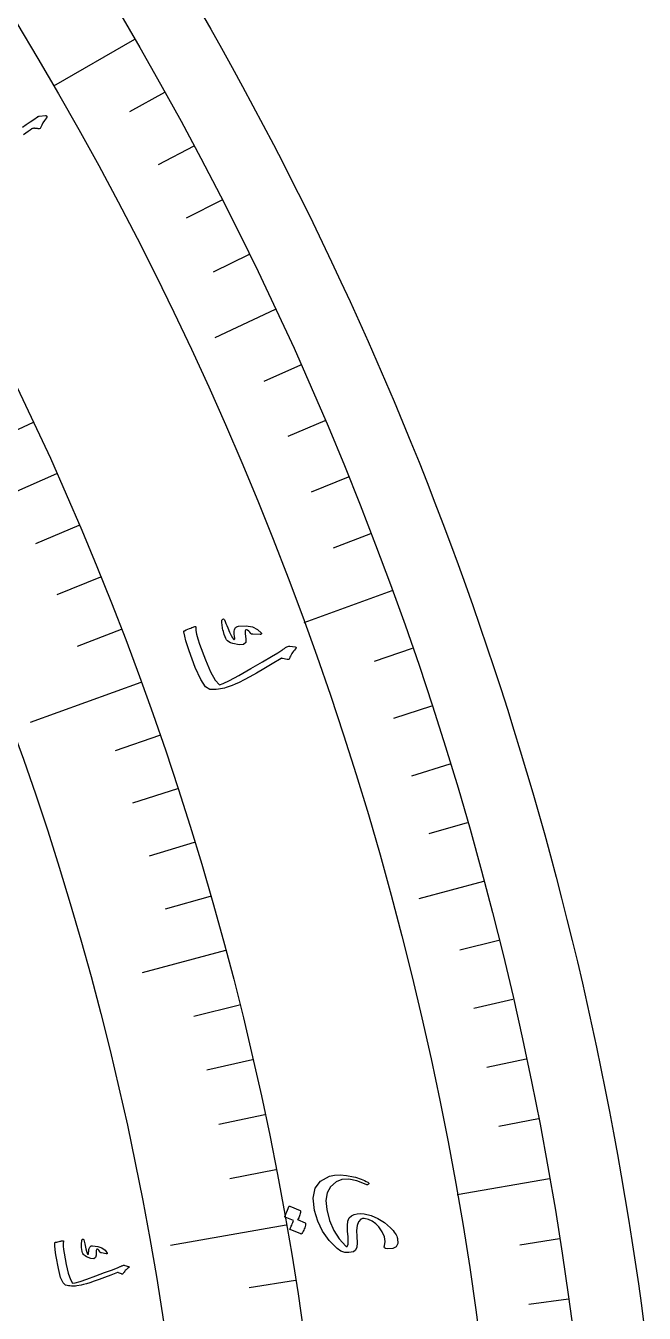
# Model space of a CAD drawing. Header units: millimetres. Extents: x -82 to 82, y -82 to 107.
# Drawn here: x 67.5 to 81.82, y 10.92 to 40.74 of the extents above; entities that cross this region are included whole.
import ezdxf

# ---------------------------------------------------------------- set-up
doc = ezdxf.new("R2010")
doc.units = ezdxf.units.MM
for name, color, linetype in [('CUT_OUTER', 1, 'Continuous'), ('ENGRAVE', 7, 'Continuous'), ('ENGRAVE_FINE', 8, 'Continuous'), ('TEXT', 5, 'Continuous')]:
    doc.layers.add(name, color=color, linetype=linetype)

msp = doc.modelspace()

# ---------------------------------------------------------------- linework, layer by layer
at = {"layer": 'CUT_OUTER'}
msp.add_lwpolyline([(71.5313, 41.1038), (71.7822, 40.6641), (72.0303, 40.2229), (72.2758, 39.7802), (72.5185, 39.3359), (72.7585, 38.8902), (72.9958, 38.4431), (73.2303, 37.9944), (73.462, 37.5444), (73.691, 37.0929), (73.9172, 36.6401), (74.1406, 36.1858), (74.3613, 35.7302), (74.5791, 35.2733), (74.7941, 34.815), (75.0064, 34.3554), (75.2157, 33.8946), (75.4223, 33.4324), (75.626, 32.969), (75.8269, 32.5043), (76.0249, 32.0385), (76.2201, 31.5714), (76.4123, 31.1031), (76.6018, 30.6337), (76.7883, 30.1631), (76.9719, 29.6913), (77.1526, 29.2185), (77.3305, 28.7445), (77.5054, 28.2695), (77.6774, 27.7934), (77.8465, 27.3163), (78.0126, 26.8381), (78.1758, 26.3589), (78.3361, 25.8787), (78.4934, 25.3976), (78.6477, 24.9155), (78.7991, 24.4324), (78.9476, 23.9485), (79.093, 23.4636), (79.2355, 22.9779), (79.375, 22.4913), (79.5115, 22.0038), (79.645, 21.5155), (79.7756, 21.0264), (79.9031, 20.5365), (80.0276, 20.0459), (80.1491, 19.5544), (80.2675, 19.0623), (80.383, 18.5694), (80.4954, 18.0759), (80.6048, 17.5816), (80.7112, 17.0867), (80.8145, 16.5911), (80.9148, 16.095), (81.012, 15.5982), (81.1062, 15.1008), (81.1973, 14.6028), (81.2854, 14.1044), (81.3704, 13.6053), (81.4524, 13.1058), (81.5312, 12.6058), (81.6071, 12.1053), (81.6798, 11.6043), (81.7495, 11.1029), (81.8161, 10.6011)], dxfattribs=at)
at = {"layer": 'ENGRAVE'}
for points in [[(70.0182, 40.425), (68.1427, 39.3422)], [(73.275, 34.1687), (71.873, 33.5149)], [(67.6672, 31.5537), (65.8578, 30.71)], [(75.9741, 27.6523), (73.9391, 26.9116)], [(70.1598, 25.5361), (67.6015, 24.6049)], [(78.0951, 20.9255), (76.6009, 20.5252)], [(72.1184, 19.3241), (70.19, 18.8073)], [(79.6217, 14.0395), (77.489, 13.6634)], [(73.5282, 12.965), (70.8471, 12.4922)]]:
    msp.add_lwpolyline(points, dxfattribs=at)
for radius in [80.85, 80.85, 78.6844, 74.6625, 74.6625, 71.4862]:
    msp.add_circle((0, 0), radius, dxfattribs=at)
at = {"layer": 'ENGRAVE_FINE'}
for points in [[(70.713, 39.1969), (69.9012, 38.7469)], [(71.3863, 37.9568), (70.5668, 37.521)], [(72.0379, 36.7051), (71.2109, 36.2838)], [(72.6675, 35.4423), (71.8333, 35.0354)], [(73.8602, 32.8847), (73.0123, 32.5072)], [(74.4228, 31.5906), (73.5685, 31.228)], [(68.2076, 30.368), (67.2127, 29.925)], [(74.9628, 30.2869), (74.1023, 29.9393)], [(68.7272, 29.173), (67.7248, 28.7475)], [(75.48, 28.974), (74.6135, 28.6414)], [(69.2259, 27.9691), (68.2162, 27.5611)], [(69.7034, 26.7566), (68.6868, 26.3664)], [(76.4452, 26.3222), (75.5676, 26.02)], [(76.8929, 24.984), (76.0102, 24.6972)], [(70.5948, 24.3077), (69.5651, 23.9532)], [(77.3172, 23.6383), (76.4297, 23.3669)], [(71.0083, 23.072), (69.9726, 22.7355)], [(77.718, 22.2853), (76.8258, 22.0295)], [(71.4001, 21.8292), (70.3587, 21.5108)], [(71.7702, 20.5798), (70.7234, 20.2796)], [(78.4484, 19.5594), (77.5479, 19.3349)], [(72.4447, 18.0625), (71.3881, 17.799)], [(78.7778, 18.1873), (77.8735, 17.9785)], [(72.7489, 16.7954), (71.6878, 16.5504)], [(79.0832, 16.8097), (78.1754, 16.6167)], [(73.0309, 15.5232), (71.9657, 15.2968)], [(79.3646, 15.4269), (78.4535, 15.2498)], [(73.2907, 14.2463), (72.2217, 14.0385)], [(79.8546, 12.6477), (78.9379, 12.5025)], [(73.7433, 11.6798), (72.6677, 11.5094)], [(80.0632, 11.2521), (79.1441, 11.123)]]:
    msp.add_lwpolyline(points, dxfattribs=at)
at = {"layer": 'TEXT'}
msp.add_lwpolyline([(67.4213, 38.3929), (67.5109, 38.4558), (67.5993, 38.5169), (67.6868, 38.5761), (67.7688, 38.6369), (67.7791, 38.6421), (67.7893, 38.6459), (67.7995, 38.6485), (67.8096, 38.6496), (67.9521, 38.6643), (67.9627, 38.6641), (67.9718, 38.6614), (67.9793, 38.6561), (67.9853, 38.6481), (67.9888, 38.6387), (67.9885, 38.6289), (67.9846, 38.6188), (67.977, 38.6084), (67.9316, 38.55), (67.8951, 38.4945), (67.8677, 38.4421), (67.8493, 38.3926), (67.8416, 38.3767), (67.8284, 38.366), (67.8097, 38.3604), (67.7855, 38.36), (67.7729, 38.3614), (67.7609, 38.3626), (67.7494, 38.3637), (67.7383, 38.3647), (67.728, 38.3656), (67.7185, 38.3665), (67.7098, 38.3674), (67.7019, 38.3684), (67.688, 38.3697), (67.6732, 38.3678), (67.6576, 38.3629), (67.6411, 38.3549), (67.5981, 38.3263), (67.5515, 38.2945), (67.5015, 38.2594), (67.448, 38.2211)], dxfattribs=at)
for points in [[(72.952, 26.6731), (72.9532, 26.6675), (72.9528, 26.6621), (72.9507, 26.6569), (72.947, 26.6519), (72.943, 26.6493), (72.9384, 26.6472), (72.9332, 26.6457), (72.9274, 26.6448), (72.7572, 26.6501), (72.7395, 26.6519), (72.7252, 26.6552), (72.7142, 26.6603), (72.7066, 26.6669), (72.6836, 26.6988), (72.6594, 26.7243), (72.6339, 26.7432), (72.6073, 26.7557), (72.5957, 26.7558), (72.5869, 26.7465), (72.5807, 26.7278), (72.5771, 26.6996), (72.5775, 26.6818), (72.5785, 26.6636), (72.5799, 26.645), (72.582, 26.626), (72.5846, 26.6064), (72.5879, 26.5861), (72.5918, 26.565), (72.5964, 26.5431), (72.5931, 26.4605), (72.5407, 26.4155), (72.4394, 26.4077), (72.2892, 26.4372), (72.2415, 26.4544), (72.202, 26.4738), (72.1709, 26.4955), (72.148, 26.5194), (72.13, 26.5483), (72.1115, 26.5905), (72.0924, 26.6461), (72.0726, 26.715), (72.0632, 26.7504), (72.0555, 26.7845), (72.0495, 26.8172), (72.0452, 26.8486), (72.0421, 26.8784), (72.0396, 26.9064), (72.0377, 26.9327), (72.0365, 26.9572), (72.0389, 26.9735), (72.0438, 26.9864), (72.0513, 26.9958), (72.0612, 27.0017), (72.0728, 27.004), (72.0827, 27.0017), (72.0907, 26.9947), (72.0968, 26.983), (72.1141, 26.9448), (72.1329, 26.9013), (72.1534, 26.8523), (72.1754, 26.7979), (72.2164, 26.6963), (72.2521, 26.6184), (72.2826, 26.5641), (72.3079, 26.5335), (72.3129, 26.5301), (72.3182, 26.5292), (72.3238, 26.5309), (72.3296, 26.535), (72.3327, 26.5389), (72.3347, 26.5449), (72.3356, 26.5528), (72.3353, 26.5627), (72.3248, 26.6516), (72.322, 26.6894), (72.3238, 26.7232), (72.3302, 26.7532), (72.3412, 26.7793), (72.3565, 26.8036), (72.3749, 26.8214), (72.3965, 26.8328), (72.4213, 26.8378), (72.5983, 26.8447), (72.7458, 26.8196), (72.8637, 26.7624), (72.952, 26.6731)], [(73.7425, 26.3094), (73.7182, 26.2825), (73.6957, 26.2555), (73.675, 26.2283), (73.6561, 26.201), (73.6392, 26.1734), (73.6242, 26.1452), (73.6111, 26.1166), (73.6, 26.0874), (73.5923, 26.075), (73.5809, 26.0677), (73.5656, 26.0656), (73.5466, 26.0685), (73.4441, 26.0901), (73.4332, 26.0919), (73.4242, 26.0927), (73.4171, 26.0926), (73.4119, 26.0916), (73.2008, 25.9638), (73.0094, 25.8501), (72.8376, 25.7504), (72.6857, 25.6646), (72.5536, 25.5929), (72.4416, 25.5356), (72.3496, 25.4925), (72.2777, 25.4636), (72.14, 25.415), (72.0955, 25.4021), (72.05, 25.3912), (72.0037, 25.3824), (71.9564, 25.3756), (71.9081, 25.3709), (71.8588, 25.3687), (71.8085, 25.3688), (71.7572, 25.3713), (71.6608, 25.4319), (71.5497, 25.601), (71.4232, 25.8782), (71.2799, 26.2634), (71.2396, 26.3853), (71.2052, 26.4992), (71.1769, 26.6051), (71.1545, 26.703), (71.155, 26.7129), (71.1581, 26.721), (71.1639, 26.7273), (71.1723, 26.7319), (71.2141, 26.7504), (71.2523, 26.767), (71.2868, 26.7817), (71.3176, 26.7944), (71.3452, 26.8052), (71.3698, 26.8144), (71.3915, 26.8218), (71.4102, 26.8276), (71.421, 26.8302), (71.4281, 26.8287), (71.4316, 26.8231), (71.4315, 26.8133), (71.4362, 26.7409), (71.453, 26.6517), (71.482, 26.5456), (71.5229, 26.4226), (71.6563, 26.0592), (71.7766, 25.7807), (71.8847, 25.5873), (71.9815, 25.479), (72.0669, 25.5095), (72.2162, 25.5819), (72.4292, 25.6964), (72.7057, 25.8534), (72.9816, 26.0133), (73.1898, 26.1355), (73.3304, 26.2198), (73.4035, 26.2659), (73.4233, 26.2792), (73.4418, 26.2917), (73.459, 26.3033), (73.475, 26.314), (73.4894, 26.3239), (73.5023, 26.3327), (73.5135, 26.3406), (73.5231, 26.3474), (73.5447, 26.3608), (73.5667, 26.3695), (73.5892, 26.3735), (73.6122, 26.3729), (73.7383, 26.3565), (73.7471, 26.3546), (73.7536, 26.3514), (73.7577, 26.3471), (73.7596, 26.3414), (73.7583, 26.3333), (73.755, 26.3252), (73.7498, 26.3173), (73.7425, 26.3094)], [(75.801, 12.4876), (75.817, 12.5885), (75.8005, 12.6954), (75.7515, 12.8082), (75.67, 12.9267), (75.5991, 12.9985), (75.5194, 13.0547), (75.4311, 13.0952), (75.3341, 13.1201), (75.3154, 13.121), (75.2966, 13.1181), (75.2778, 13.1114), (75.2588, 13.1009), (75.2041, 13.0435), (75.1702, 12.9574), (75.1571, 12.8424), (75.1645, 12.6987), (75.173, 12.5572), (75.1627, 12.4516), (75.134, 12.3822), (75.0868, 12.3489), (74.9799, 12.3285), (74.8809, 12.3338), (74.7897, 12.3646), (74.7063, 12.4209), (74.5207, 12.6122), (74.3714, 12.8234), (74.2583, 13.0548), (74.1812, 13.3067), (74.1501, 13.5912), (74.197, 13.8173), (74.3224, 13.9852), (74.5269, 14.0951), (74.6455, 14.1217), (74.7783, 14.1291), (74.9254, 14.1172), (75.0867, 14.0859), (75.1324, 14.073), (75.1767, 14.0592), (75.2196, 14.0446), (75.2611, 14.0291), (75.3015, 14.0126), (75.341, 13.995), (75.3795, 13.9763), (75.4171, 13.9564), (75.4332, 13.9449), (75.441, 13.9335), (75.4405, 13.922), (75.4317, 13.9105), (75.4194, 13.9027), (75.4065, 13.899), (75.3928, 13.8993), (75.3783, 13.9037), (75.1618, 13.9883), (74.9735, 14.0269), (74.8133, 14.0199), (74.6813, 13.9677), (74.5529, 13.8554), (74.4742, 13.7114), (74.445, 13.5356), (74.4651, 13.3277), (74.5327, 13.0688), (74.6284, 12.8415), (74.7523, 12.6456), (74.9048, 12.4809), (74.917, 12.4715), (74.928, 12.469), (74.9378, 12.4734), (74.9465, 12.4848), (74.9591, 12.5272), (74.9638, 12.598), (74.9607, 12.6972), (74.9496, 12.8246), (74.9434, 12.9553), (74.9562, 13.058), (74.9881, 13.133), (75.0392, 13.1802), (75.1039, 13.2093), (75.174, 13.2265), (75.2497, 13.2319), (75.3308, 13.2254), (75.4948, 13.1865), (75.6511, 13.1199), (75.7995, 13.0254), (75.9401, 12.9028), (75.9741, 12.8696), (76.0042, 12.8368), (76.0304, 12.8045), (76.0528, 12.7726), (76.0714, 12.7415), (76.0865, 12.7113), (76.098, 12.682), (76.1059, 12.6536), (76.1141, 12.5388), (76.0764, 12.4615), (75.9929, 12.4216), (75.8637, 12.419), (75.8274, 12.4271), (75.8049, 12.4412), (75.7961, 12.4614), (75.801, 12.4876)], [(73.9665, 13.0156), (73.9708, 13.0126), (73.9739, 13.0079), (73.9758, 13.0016), (73.9765, 12.9935), (73.9706, 12.9633), (73.9635, 12.9337), (73.9551, 12.9049), (73.9454, 12.8768), (73.9344, 12.8492), (73.9217, 12.8218), (73.9075, 12.7948), (73.8917, 12.7681), (73.8864, 12.7625), (73.8803, 12.7595), (73.8734, 12.7588), (73.8657, 12.7606), (73.6186, 12.8598), (73.615, 12.863), (73.614, 12.8686), (73.6157, 12.8764), (73.62, 12.8866), (73.6243, 12.8938), (73.6299, 12.9053), (73.6369, 12.9211), (73.6452, 12.9413), (73.6549, 12.9659), (73.6663, 12.9953), (73.6793, 13.0294), (73.6939, 13.0682), (73.5014, 13.1463), (73.4951, 13.1504), (73.4927, 13.1566), (73.494, 13.165), (73.4992, 13.1755), (73.5036, 13.1846), (73.5101, 13.1989), (73.5187, 13.2184), (73.5294, 13.243), (73.5422, 13.2732), (73.5568, 13.3093), (73.5734, 13.3514), (73.592, 13.3993), (73.5956, 13.4046), (73.5996, 13.4074), (73.6041, 13.4077), (73.6091, 13.4054), (73.8487, 13.3035), (73.853, 13.3005), (73.8561, 13.2959), (73.858, 13.2896), (73.8587, 13.2815), (73.855, 13.256), (73.85, 13.231), (73.8435, 13.2064), (73.8356, 13.1824), (73.8264, 13.1589), (73.8162, 13.1359), (73.805, 13.1135), (73.7927, 13.0917)], [(69.8739, 11.9745), (69.8543, 11.9592), (69.8358, 11.9436), (69.8186, 11.9277), (69.8026, 11.9115), (69.7878, 11.8949), (69.7743, 11.8777), (69.7621, 11.8599), (69.7511, 11.8415), (69.7444, 11.8341), (69.7358, 11.8305), (69.7253, 11.8308), (69.7127, 11.835), (69.6458, 11.8616), (69.6387, 11.8641), (69.6327, 11.8657), (69.6279, 11.8664), (69.6242, 11.8664), (69.4661, 11.8049), (69.3231, 11.7505), (69.195, 11.7033), (69.0819, 11.6631), (68.984, 11.6302), (68.9014, 11.6045), (68.8341, 11.5862), (68.782, 11.575), (68.6829, 11.5584), (68.6513, 11.5549), (68.6192, 11.5528), (68.5868, 11.5523), (68.5539, 11.5533), (68.5207, 11.5558), (68.487, 11.5601), (68.453, 11.5661), (68.4185, 11.5739), (68.3603, 11.6264), (68.3051, 11.7542), (68.2523, 11.9574), (68.2012, 12.2358), (68.1886, 12.3233), (68.179, 12.4047), (68.1726, 12.4799), (68.1693, 12.549), (68.1708, 12.5556), (68.1739, 12.5607), (68.1786, 12.5643), (68.1848, 12.5664), (68.2153, 12.5739), (68.2432, 12.5805), (68.2683, 12.5862), (68.2907, 12.5911), (68.3107, 12.5951), (68.3284, 12.5983), (68.344, 12.6007), (68.3574, 12.6023), (68.365, 12.6028), (68.3696, 12.601), (68.3713, 12.5967), (68.3701, 12.5901), (68.3645, 12.5405), (68.3651, 12.478), (68.3719, 12.4026), (68.3849, 12.3144), (68.4317, 12.0522), (68.48, 11.8491), (68.5304, 11.7052), (68.5831, 11.6204), (68.6446, 11.631), (68.7542, 11.6624), (68.912, 11.7149), (69.1178, 11.7884), (69.3236, 11.864), (69.4791, 11.9221), (69.5843, 11.9624), (69.6393, 11.9849), (69.6543, 11.9915), (69.6683, 11.9978), (69.6813, 12.0036), (69.6934, 12.009), (69.7043, 12.0139), (69.7141, 12.0183), (69.7226, 12.0223), (69.73, 12.0258), (69.7461, 12.0323), (69.7621, 12.0356), (69.7778, 12.0357), (69.7933, 12.0325), (69.8767, 12.0067), (69.8825, 12.0044), (69.8865, 12.0015), (69.8887, 11.9981), (69.8893, 11.994), (69.8875, 11.9887), (69.8843, 11.9837), (69.8798, 11.9789), (69.8739, 11.9745)], [(69.3823, 12.3129), (69.3824, 12.309), (69.3815, 12.3054), (69.3795, 12.3021), (69.3764, 12.2992), (69.3733, 12.2979), (69.37, 12.297), (69.3663, 12.2966), (69.3622, 12.2967), (69.2477, 12.3205), (69.2359, 12.3238), (69.2266, 12.3278), (69.2198, 12.3325), (69.2155, 12.3379), (69.2037, 12.3622), (69.1904, 12.3822), (69.1754, 12.3981), (69.1589, 12.4097), (69.1511, 12.4112), (69.144, 12.4059), (69.1375, 12.394), (69.1317, 12.3754), (69.1299, 12.3633), (69.1283, 12.3509), (69.1271, 12.3382), (69.1262, 12.3251), (69.1256, 12.3116), (69.1254, 12.2974), (69.1255, 12.2827), (69.126, 12.2674), (69.1138, 12.212), (69.073, 12.1878), (69.0035, 12.1946), (68.9054, 12.2324), (68.8751, 12.2498), (68.8507, 12.2676), (68.8322, 12.286), (68.8196, 12.3049), (68.8109, 12.3266), (68.8034, 12.3574), (68.7972, 12.3973), (68.7921, 12.4462), (68.79, 12.4713), (68.7889, 12.4953), (68.7888, 12.5181), (68.7897, 12.5398), (68.7911, 12.5604), (68.7928, 12.5796), (68.7948, 12.5976), (68.7969, 12.6143), (68.8005, 12.6251), (68.8054, 12.6332), (68.8116, 12.6386), (68.819, 12.6414), (68.8272, 12.6416), (68.8335, 12.6388), (68.8381, 12.6331), (68.8409, 12.6245), (68.8479, 12.5966), (68.8554, 12.5649), (68.8633, 12.5293), (68.8717, 12.4899), (68.8872, 12.4163), (68.902, 12.3594), (68.9161, 12.319), (68.9296, 12.2953), (68.9325, 12.2924), (68.936, 12.2912), (68.94, 12.2917), (68.9444, 12.2938), (68.947, 12.296), (68.9491, 12.2998), (68.9506, 12.3051), (68.9516, 12.3118), (68.9552, 12.3731), (68.9578, 12.399), (68.9631, 12.4217), (68.9711, 12.4412), (68.9817, 12.4575), (68.9949, 12.472), (69.0095, 12.4819), (69.0255, 12.487), (69.0429, 12.4874), (69.1635, 12.4709), (69.2603, 12.4363), (69.3332, 12.3836), (69.3823, 12.3129)]]:
    msp.add_lwpolyline(points, close=True, dxfattribs=at)

doc.saveas('drawing.dxf')
